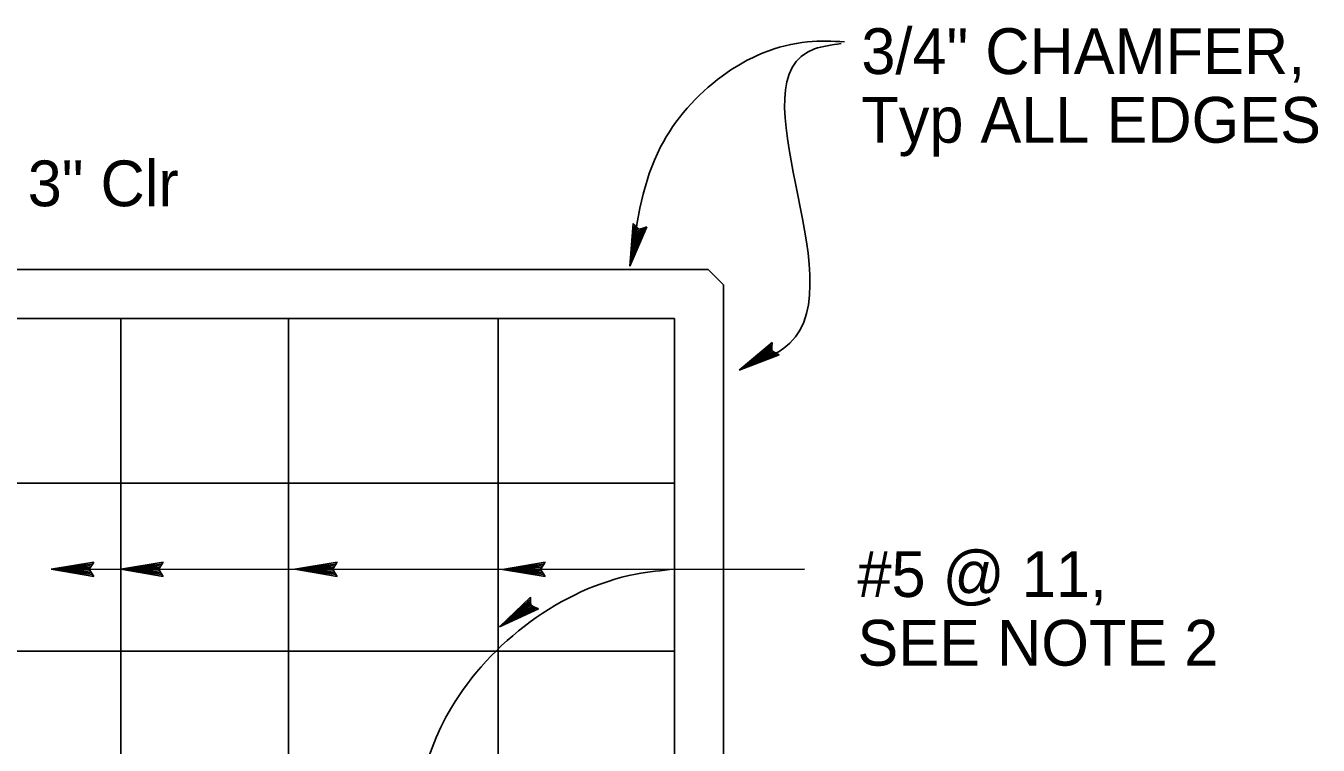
# Model space of a CAD drawing. Extents: x 0 to 2.83, y 0 to 1.83.
# Drawn here: x 1.0873 to 1.4192, y 1.1318 to 1.3166 of the extents above; entities that cross this region are included whole.
import ezdxf

# ---------------------------------------------------------------- set-up
doc = ezdxf.new("R2010")
doc.units = 0
for name, color, linetype in [('212 Leaders and Dim Lines', 7, 'Continuous'), ('214 Text and Titles', 7, 'Continuous'), ('216 Rebar', 7, 'Continuous'), ('217 Rebar', 7, 'Continuous'), ('240 Concrete', 7, 'Continuous')]:
    doc.layers.add(name, color=color, linetype=linetype)

msp = doc.modelspace()

# ---------------------------------------------------------------- linework, layer by layer
at = {"layer": '212 Leaders and Dim Lines'}
for p, q in [((1.24244, 1.25487), (1.24333, 1.26588)), ((1.24244, 1.25487), (1.2437, 1.26549)), ((1.24407, 1.26511), (1.24244, 1.25487)), ((1.24686, 1.26499), (1.24244, 1.25487)), ((1.24635, 1.26483), (1.24244, 1.25487)), ((1.24445, 1.26473), (1.24244, 1.25487)), ((1.24244, 1.25487), (1.24584, 1.26467)), ((1.24407, 1.26511), (1.24333, 1.26588)), ((1.24482, 1.26435), (1.24407, 1.26511)), ((1.24584, 1.26467), (1.24482, 1.26435)), ((1.24584, 1.26467), (1.24686, 1.26499)), ((1.24244, 1.25487), (1.24533, 1.26451)), ((1.24482, 1.26435), (1.24244, 1.25487)), ((1.27051, 1.22816), (1.27899, 1.23523)), ((1.27051, 1.22816), (1.27898, 1.2347)), ((1.27896, 1.23417), (1.27899, 1.23523)), ((1.27896, 1.23417), (1.27051, 1.22816)), ((1.27895, 1.23363), (1.27051, 1.22816)), ((1.27894, 1.2331), (1.27051, 1.22816)), ((1.27051, 1.22816), (1.27941, 1.23285)), ((1.27051, 1.22816), (1.27988, 1.2326)), ((1.28035, 1.23234), (1.27051, 1.22816)), ((1.28083, 1.23209), (1.27051, 1.22816)), ((1.27894, 1.2331), (1.27896, 1.23417)), ((1.27988, 1.2326), (1.27894, 1.2331)), ((1.27988, 1.2326), (1.28083, 1.23209)), ((1.09385, 1.17698), (1.10475, 1.1788)), ((1.09385, 1.17698), (1.10446, 1.17834)), ((1.10418, 1.17789), (1.10475, 1.1788)), ((1.11169, 1.17698), (1.12258, 1.1788)), ((1.11169, 1.17698), (1.1223, 1.17834)), ((1.12202, 1.17789), (1.12258, 1.1788)), ((1.1564, 1.17698), (1.16729, 1.1788)), ((1.1564, 1.17698), (1.16701, 1.17834)), ((1.16673, 1.17789), (1.16729, 1.1788)), ((1.20978, 1.17697), (1.22067, 1.1788)), ((1.20978, 1.17697), (1.22039, 1.17834)), ((1.22011, 1.17789), (1.22067, 1.1788)), ((1.10418, 1.17789), (1.09385, 1.17698)), ((1.1039, 1.17743), (1.09385, 1.17698)), ((1.10362, 1.17698), (1.09385, 1.17698)), ((1.10475, 1.17516), (1.09385, 1.17698)), ((1.09385, 1.17698), (1.10418, 1.17607)), ((1.10446, 1.17561), (1.09385, 1.17698)), ((1.09385, 1.17698), (1.1039, 1.17652)), ((1.09499, 1.17697), (1.28728, 1.17702)), ((1.10362, 1.17698), (1.10418, 1.17789)), ((1.10418, 1.17607), (1.10362, 1.17698)), ((1.10418, 1.17607), (1.10475, 1.17516)), ((1.12202, 1.17789), (1.11169, 1.17698)), ((1.12174, 1.17743), (1.11169, 1.17698)), ((1.12146, 1.17698), (1.11169, 1.17698)), ((1.12258, 1.17516), (1.11169, 1.17698)), ((1.11169, 1.17698), (1.12202, 1.17607)), ((1.1223, 1.17561), (1.11169, 1.17698)), ((1.11169, 1.17698), (1.12174, 1.17652)), ((1.12146, 1.17698), (1.12202, 1.17789)), ((1.12202, 1.17607), (1.12146, 1.17698)), ((1.12202, 1.17607), (1.12258, 1.17516)), ((1.16673, 1.17789), (1.1564, 1.17698)), ((1.16645, 1.17743), (1.1564, 1.17698)), ((1.16617, 1.17698), (1.1564, 1.17698)), ((1.16729, 1.17516), (1.1564, 1.17698)), ((1.1564, 1.17698), (1.16673, 1.17607)), ((1.16701, 1.17561), (1.1564, 1.17698)), ((1.1564, 1.17698), (1.16645, 1.17652)), ((1.16617, 1.17698), (1.16673, 1.17789)), ((1.16673, 1.17607), (1.16617, 1.17698)), ((1.16673, 1.17607), (1.16729, 1.17516)), ((1.22011, 1.17789), (1.20978, 1.17697)), ((1.21983, 1.17743), (1.20978, 1.17697)), ((1.21955, 1.17697), (1.20978, 1.17697)), ((1.22067, 1.17516), (1.20978, 1.17697)), ((1.20978, 1.17697), (1.22011, 1.17607)), ((1.22039, 1.17561), (1.20978, 1.17697)), ((1.20978, 1.17697), (1.21983, 1.17652)), ((1.21955, 1.17697), (1.22011, 1.17789)), ((1.22011, 1.17607), (1.21955, 1.17697)), ((1.22011, 1.17607), (1.22067, 1.17516)), ((1.20894, 1.16223), (1.21691, 1.16986)), ((1.20894, 1.16223), (1.21694, 1.16933)), ((1.21696, 1.1688), (1.20894, 1.16223)), ((1.21696, 1.1688), (1.21691, 1.16986)), ((1.21701, 1.16773), (1.21696, 1.1688)), ((1.21699, 1.16826), (1.20894, 1.16223)), ((1.21701, 1.16773), (1.20894, 1.16223)), ((1.20894, 1.16223), (1.2175, 1.16751)), ((1.20894, 1.16223), (1.21799, 1.16729)), ((1.21848, 1.16707), (1.20894, 1.16223)), ((1.21896, 1.16686), (1.20894, 1.16223)), ((1.21799, 1.16729), (1.21701, 1.16773)), ((1.21799, 1.16729), (1.21896, 1.16686))]:
    msp.add_line(p, q, dxfattribs=at)
for points in [[(1.24294, 1.25689), (1.25037, 1.28554), (1.28811, 1.31253), (1.29762, 1.31253)], [(1.27318, 1.22931), (1.28358, 1.23513), (1.28992, 1.31072), (1.29671, 1.31208)], [(1.19213, 1.04731), (1.19667, 1.14149), (1.24401, 1.17573), (1.25391, 1.17701)]]:
    msp.add_spline(points, degree=3, dxfattribs=at)
at = {"layer": '216 Rebar'}
for p, q in [((0.84893, 1.19911), (1.25391, 1.19911)), ((0.84893, 1.15597), (1.25391, 1.15597))]:
    msp.add_line(p, q, dxfattribs=at)
at = {"layer": '217 Rebar'}
for p, q in [((0.84778, 1.24141), (1.25391, 1.24141)), ((1.11169, 1.24141), (1.11169, 1.05404)), ((1.15482, 1.24141), (1.15482, 1.10278)), ((1.20863, 1.24141), (1.20863, 0.79272)), ((1.25391, 1.24141), (1.25391, 0.79022))]:
    msp.add_line(p, q, dxfattribs=at)
at = {"layer": '240 Concrete'}
for p, q in [((0.84778, 1.25401), (1.26259, 1.25401)), ((1.26651, 1.25009), (1.26259, 1.25401)), ((1.26651, 1.25009), (1.26651, 0.79022))]:
    msp.add_line(p, q, dxfattribs=at)

# ---------------------------------------------------------------- texts
at = {"layer": '212 Leaders and Dim Lines'}
msp.add_text('3" Clr', height=0.011765, dxfattribs=at).set_placement((1.08781, 1.27028))
at = {"layer": '214 Text and Titles'}
for s, height, p in [('3/4" CHAMFER,', 0.0117648, (1.30192, 1.30426)), ('Typ ALL EDGES', 0.0117648, (1.30192, 1.28661)), ('#5 @ 11,', 0.011765, (1.30091, 1.16987)), ('SEE NOTE 2', 0.011765, (1.30091, 1.15222))]:
    msp.add_text(s, height=height, dxfattribs=at).set_placement(p)

doc.saveas('drawing.dxf')
